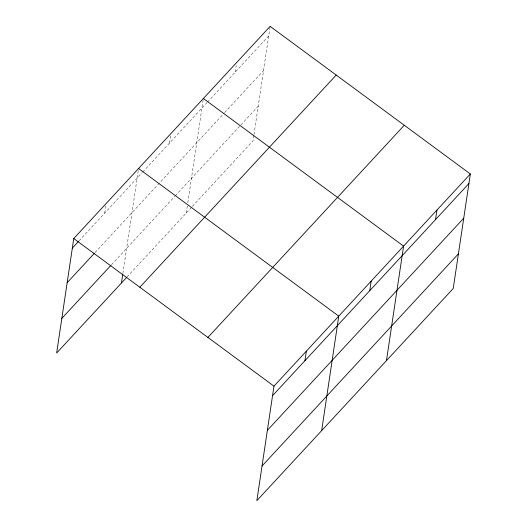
<?xml version="1.0" encoding="UTF-8"?>
<svg xmlns="http://www.w3.org/2000/svg" width="527" height="527" viewBox="0 0 527 527"><rect width="100%" height="100%" fill="white"/><g stroke="black" fill="none" stroke-linecap="round" stroke-linejoin="round"><path stroke-width="0.4" stroke-dasharray="2.63 1.98" d="M104.735 213.079L106.046 204.318M122.87 273.566L138.449 169.305M169.542 143.061L170.853 134.299M186.262 212.987L187.322 205.905M187.79 202.757L203.376 98.49M235.325 71.982L236.28 65.605M253.856 135.34L253.032 140.847L192.381 206.38M253.968 134.556L270.14 26.35M79.037 240.846L142.165 172.639M142.725 172.039L206.953 102.646M207.506 102.04L268.711 35.915M95.091 252.538L224.034 113.226M224.588 112.626L263.54 70.546M111.546 264.679L174.674 196.472M175.234 195.866L240.398 125.459M240.958 124.859L258.204 106.223M127.04 276.971L191.828 206.979"/><path stroke-width="0.79" d="M470.347 173.969L273.968 386.153L256.86 500.65L453.24 288.473L470.347 173.969L270.14 26.35L73.76 238.527L56.652 353.031L126.487 277.577M121.454 283.006L122.751 274.35M304.942 360.705L306.371 351.14M321.661 430.631L338.775 316.134L138.568 168.508M369.75 290.687L371.179 281.122M386.469 360.613L403.583 246.116L203.376 98.49M435.539 219.607L436.969 210.042M72.331 248.092L78.477 241.452M67.16 282.722L94.531 253.144M61.824 318.4L110.986 265.279M139.833 287.241L336.213 75.065M207.901 337.438L404.281 125.255M272.538 395.711L468.918 183.534M267.367 430.342L463.747 218.165M262.031 466.02L458.411 253.843M73.76 238.527L273.968 386.153"/></g></svg>
